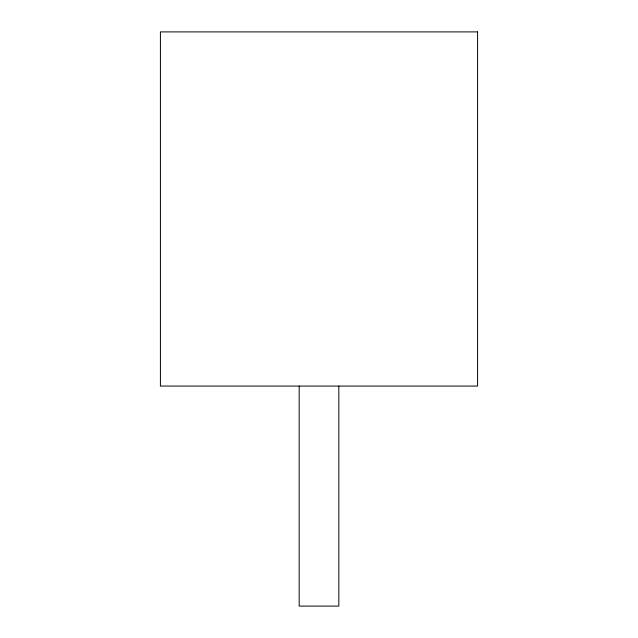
<?xml version="1.0" encoding="UTF-8"?>
<svg xmlns="http://www.w3.org/2000/svg" width="638" height="638" viewBox="0 0 638 638"><rect width="100%" height="100%" fill="white"/><g stroke="black" fill="none" stroke-linecap="round" stroke-linejoin="round"><path stroke-width="0.96" d="M338.826 386.07L338.826 606.1L299.174 606.1L299.174 386.07M477.583 31.9L160.417 31.9L160.417 386.07L477.583 386.07L477.583 31.9"/></g></svg>
